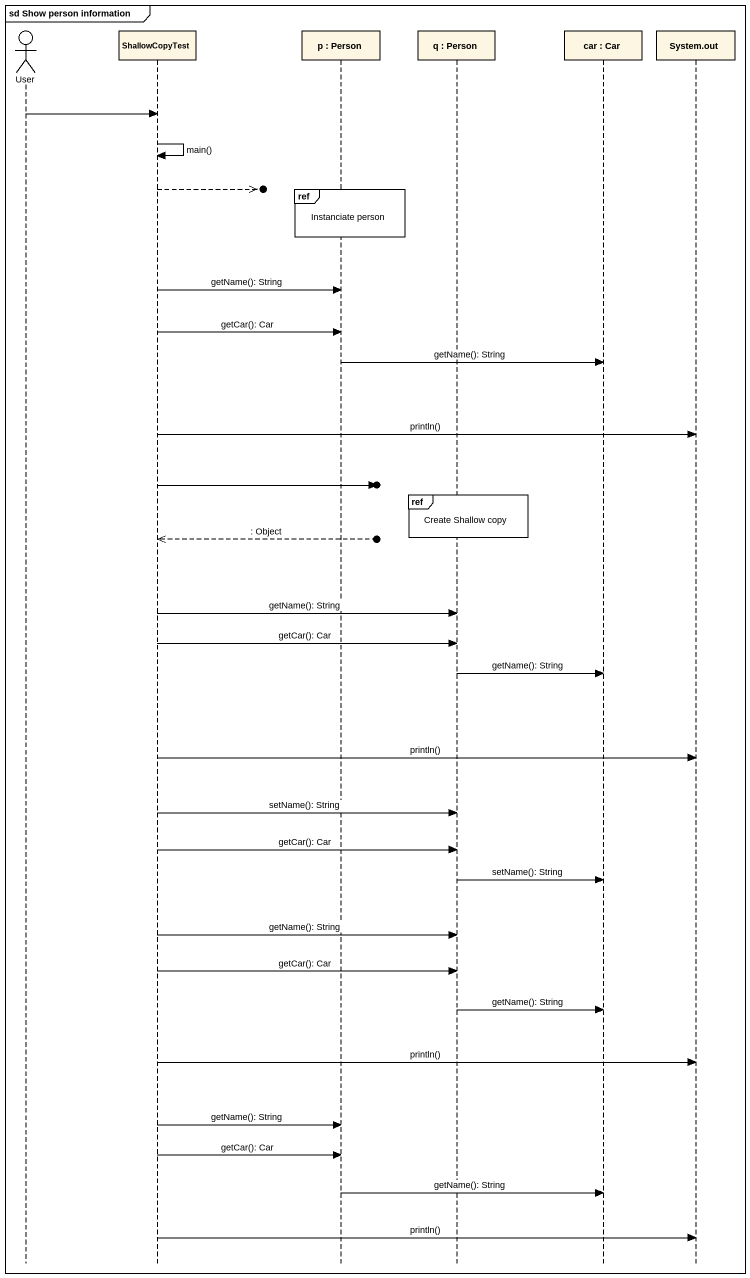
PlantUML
@startuml
mainframe sd Show person information
hide footbox
actor User
participant ShallowCopyTest
participant "p : Person" as p
participant "q : Person" as q
participant "car : Car" as car
participant "System.out" as System_out

User -> ShallowCopyTest
ShallowCopyTest -> ShallowCopyTest : main()
ref over p : Instanciate person
ShallowCopyTest -->>o]
ShallowCopyTest -> p : getName(): String
ShallowCopyTest -> p : getCar(): Car
p -> car : getName(): String
ShallowCopyTest -> System_out : println()
ShallowCopyTest ->o]
ref over q : Create Shallow copy
ShallowCopyTest <<--o] : : Object
ShallowCopyTest -> q : getName(): String
ShallowCopyTest -> q : getCar(): Car
q -> car : getName(): String
ShallowCopyTest -> System_out : println()
ShallowCopyTest -> q : setName(): String
ShallowCopyTest -> q : getCar(): Car
q -> car : setName(): String
ShallowCopyTest -> q : getName(): String
ShallowCopyTest -> q : getCar(): Car
q -> car : getName(): String
ShallowCopyTest -> System_out : println()
ShallowCopyTest -> p : getName(): String
ShallowCopyTest -> p : getCar(): Car
p -> car : getName(): String
ShallowCopyTest -> System_out : println()
@enduml
